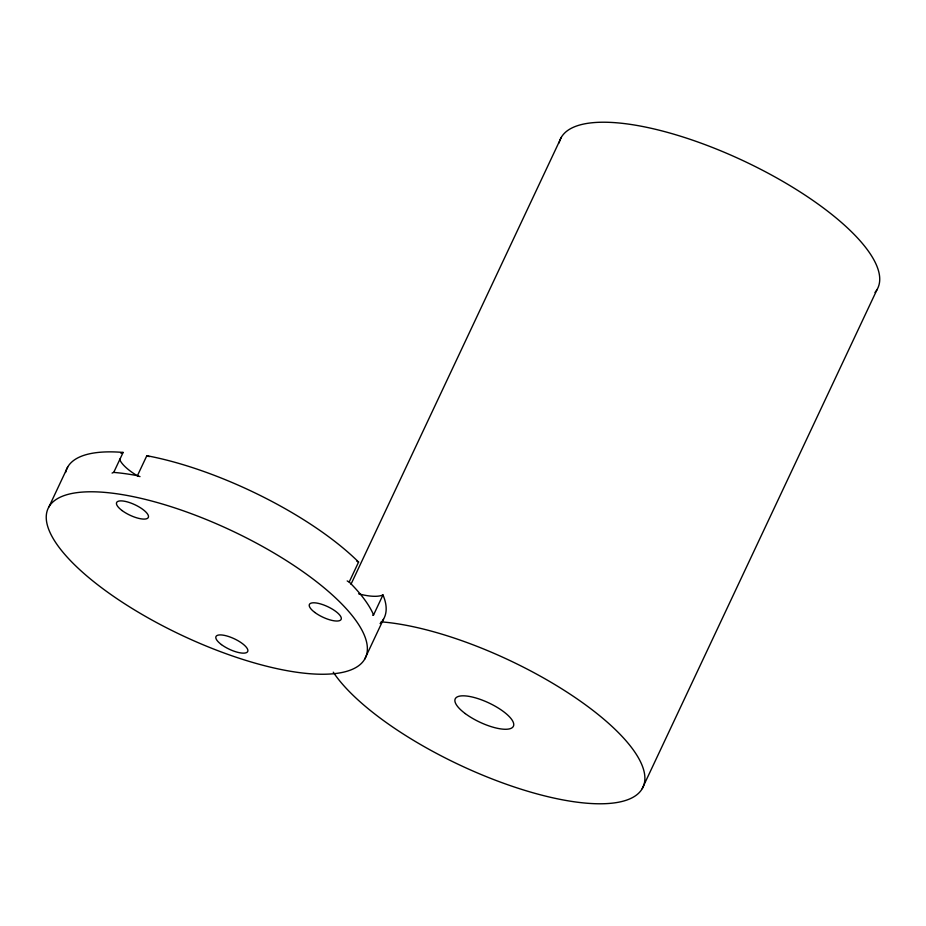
<?xml version="1.0" encoding="UTF-8"?>
<svg xmlns="http://www.w3.org/2000/svg" width="926" height="926" viewBox="0 0 926 926"><rect width="100%" height="100%" fill="white"/><g stroke="black" fill="none" stroke-linecap="round" stroke-linejoin="round"><path stroke-width="1.39" d="M48.916 506.962L67.702 467.028M112.092 473.082A35.072 11.587 25.2 0 1 113.724 472.399L123.123 452.432A175.338 57.944 25.2 0 0 65.584 472.468M113.724 472.399A175.338 57.944 25.2 0 1 137.43 475.675L146.829 455.708A35.072 11.587 25.2 0 1 149.341 456.634M372.657 615.269A46.751 15.453 25.2 0 0 373.572 614.91A175.338 57.944 25.2 0 0 349.195 582.026L358.594 562.059A46.751 15.453 25.2 0 0 356.741 561.063M351 584.225L561.272 137.384M373.572 614.91L382.97 594.943A46.751 15.453 25.2 0 1 358.651 593.821M364.728 659.092A175.338 57.944 25.2 0 0 153.01 501.371A175.338 57.944 25.2 0 0 102.728 588.6A175.338 57.944 25.2 0 0 364.728 659.092L383.514 619.158M642.227 788.616L877.084 289.514M559.142 142.893A175.338 57.944 25.2 0 1 745.036 161.575A175.338 57.944 25.2 0 1 874.989 292.477M381.165 621.844A175.338 57.944 25.2 0 1 618.58 732.79A175.338 57.944 25.2 0 1 556.051 798.525A175.338 57.944 25.2 0 1 333.267 672.183M382.97 594.943A175.338 57.944 25.2 0 1 380.1 623.557M146.829 455.708A175.338 57.944 25.2 0 1 358.594 562.059M138.414 476.404A35.072 11.587 25.2 0 1 119.57 459.18M121.017 453.416A35.072 11.587 25.2 0 1 123.123 452.432M137.43 475.675A35.072 11.587 25.2 0 1 140 476.624M347.204 580.949A46.751 15.453 25.2 0 1 349.195 582.026M465.234 713.576A32.144 10.626 25.2 0 0 513.27 726.493A32.144 10.626 25.2 0 0 474.459 697.579A32.144 10.626 25.2 0 0 465.234 713.576M314.852 612.468A17.536 5.799 25.2 0 0 341.057 619.517A17.536 5.799 25.2 0 0 319.875 603.74A17.536 5.799 25.2 0 0 314.852 612.468M122.047 510.539A17.536 5.799 25.2 0 0 148.241 517.588A17.536 5.799 25.2 0 0 127.07 501.823A17.536 5.799 25.2 0 0 122.047 510.539M221.43 644.589A17.536 5.799 25.2 0 0 247.624 651.638A17.536 5.799 25.2 0 0 226.453 635.861A17.536 5.799 25.2 0 0 221.43 644.589"/></g></svg>
